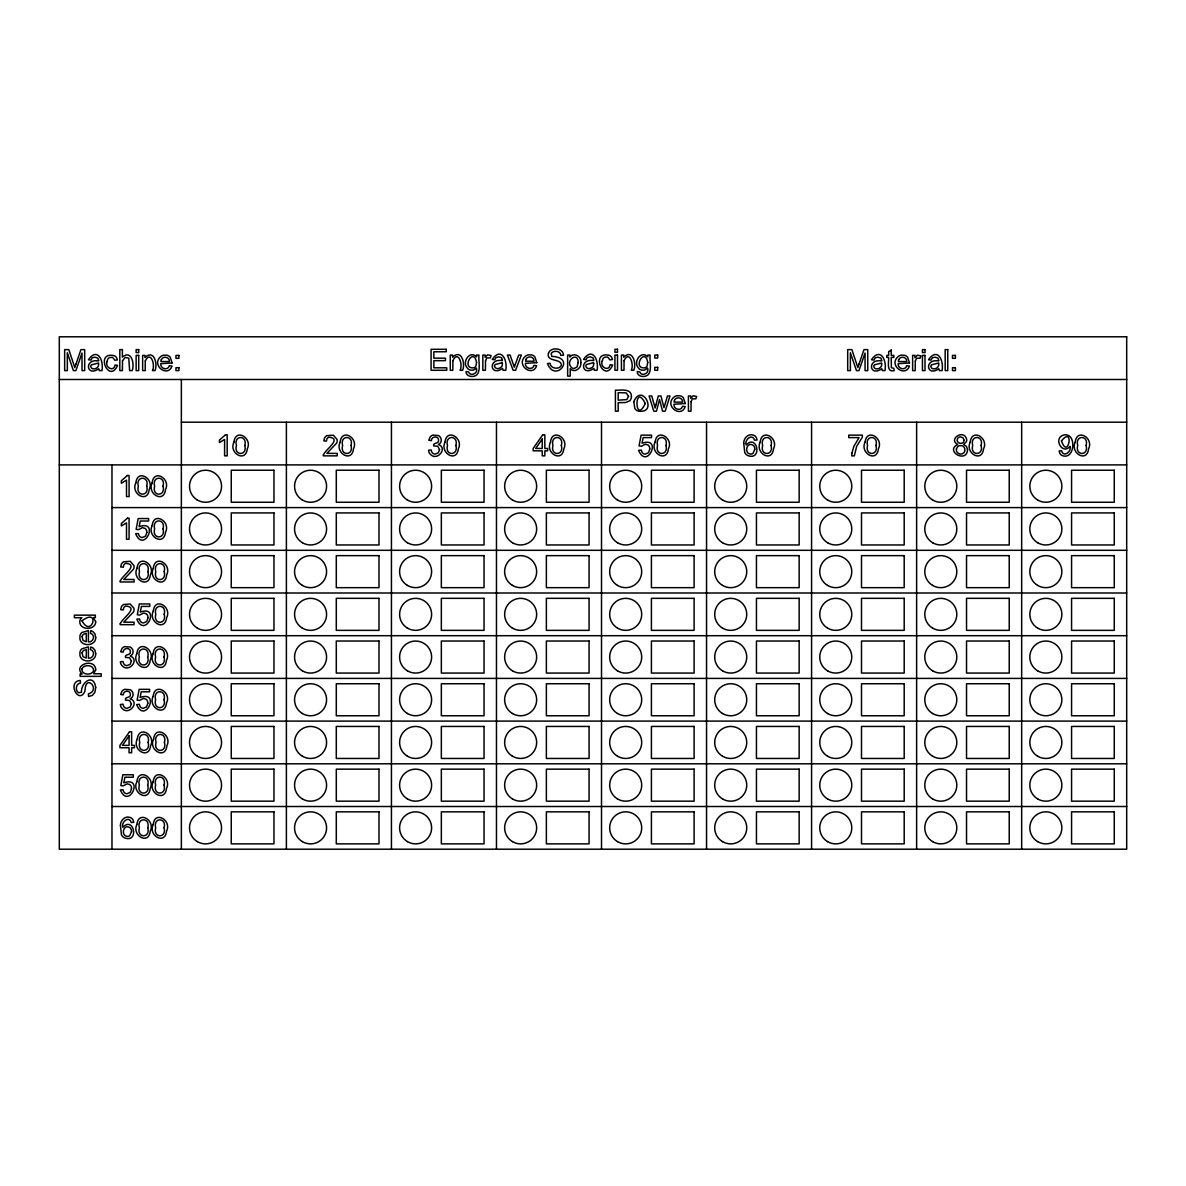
<?xml version="1.0" encoding="UTF-8"?>
<svg xmlns="http://www.w3.org/2000/svg" width="1186" height="1186" viewBox="0 0 1186 1186"><rect width="100%" height="100%" fill="white"/><g stroke="black" fill="none" stroke-linecap="round" stroke-linejoin="round"><path stroke-width="1.5" d="M59.3 379.49L1126.7 379.49M181.354 422.201L1126.7 422.201M59.3 464.897L1126.7 464.897M111.973 507.593L1126.7 507.593M111.973 550.304L1126.7 550.304M111.973 593L1126.7 593M111.973 635.696L1126.7 635.696M111.973 678.407L1126.7 678.407M111.973 721.103L1126.7 721.103M111.973 763.799L1126.7 763.799M111.973 806.51L1126.7 806.51M1021.665 422.201L1021.665 849.206M916.63 422.201L916.63 849.206M811.58 422.201L811.58 849.206M706.545 422.201L706.545 849.206M601.51 422.201L601.51 849.206M496.474 422.201L496.474 849.206M391.439 422.201L391.439 849.206M286.389 422.201L286.389 849.206M181.354 379.49L181.354 849.206M111.973 464.897L111.973 849.206M98.557 360.292L98.542 360.959C83.939 358.32 86.281 377.563 98.764 368.727L99.283 370.61L101.966 370.61C103.879 360.084 97.282 347.009 88.416 359.743L90.937 360.084L92.212 357.831L94.895 357.194L97.83 358.068L98.557 360.292M172.103 362.975L160.747 363.672C160.08 368.742 167.982 371.04 169.361 365.718L172.029 366.044C168.027 377.741 151.467 365.822 160.066 357.179A6.464 6.464 0 0 1 163.683 355.192L166.648 355.192A6.301 6.301 0 0 1 170.176 357.134L172.103 362.975M502.36 359.951L502.345 360.633C487.742 357.994 490.07 377.237 502.553 368.401L503.072 370.284L505.77 370.284C507.667 359.743 501.085 346.683 492.205 359.402L494.725 359.758L496.015 357.505L498.698 356.867L501.634 357.727L502.36 359.951M536.769 362.649L525.413 363.331C524.746 368.401 532.647 370.714 534.026 365.377L536.68 365.703C532.692 377.415 516.118 365.496 524.731 356.853A6.464 6.464 0 0 1 528.348 354.866L531.313 354.851A6.301 6.301 0 0 1 534.842 356.808L536.769 362.649M593.667 359.951L593.652 360.633C579.035 357.994 581.377 377.237 593.86 368.401L594.379 370.284L597.077 370.284C598.974 359.743 592.392 346.683 583.512 359.402L586.032 359.758L587.307 357.505L589.991 356.867L592.926 357.727L593.667 359.951M685.3 403.551L673.944 404.248C673.263 409.318 681.164 411.616 682.543 406.294L685.212 406.62C681.224 418.317 664.649 406.413 673.248 397.755A6.464 6.464 0 0 1 676.88 395.768L679.83 395.768A6.301 6.301 0 0 1 683.358 397.71L685.3 403.551M881.613 360.292L881.598 360.959C866.981 358.32 869.323 377.563 881.806 368.727L882.325 370.61L885.023 370.61C886.92 360.084 880.338 347.009 871.458 359.743L873.978 360.084L875.253 357.831L877.937 357.194L880.872 358.068L881.613 360.292M909.499 362.975L898.143 363.672C897.476 368.742 905.378 371.04 906.756 365.718L909.425 366.044C905.422 377.741 888.863 365.822 897.461 357.179A6.464 6.464 0 0 1 901.078 355.192L904.043 355.192A6.301 6.301 0 0 1 907.572 357.134L909.499 362.975M938.66 360.292L938.645 360.959C924.027 358.32 926.37 377.563 938.852 368.727L939.371 370.61L942.069 370.61C943.967 360.084 937.385 347.009 928.505 359.743L931.025 360.084L932.315 357.831L934.998 357.194L937.933 358.068L938.66 360.292M146.723 486.201C149.629 496.786 135.426 496.801 138.332 486.201C135.412 475.512 149.614 475.66 146.723 486.201M147.879 571.608C150.77 582.193 136.583 582.207 139.488 571.608C136.568 560.904 150.77 561.067 147.879 571.608M147.701 657C150.607 667.585 136.405 667.585 139.311 657C136.39 646.296 150.592 646.459 147.701 657M148.131 742.421C151.037 753.006 136.835 753.006 139.74 742.421C136.82 731.718 151.022 731.866 148.131 742.421M147.716 785.117C150.607 795.702 136.42 795.702 139.325 785.117C136.405 774.414 150.607 774.577 147.716 785.117M147.776 827.813C150.666 838.398 136.479 838.413 139.385 827.813C136.464 817.124 150.666 817.273 147.776 827.813M163.031 486.201C165.936 496.786 151.734 496.801 154.64 486.201C151.719 475.512 165.921 475.66 163.031 486.201M163.031 528.912C165.936 539.497 151.734 539.497 154.64 528.912C151.719 518.208 165.921 518.371 163.031 528.912M164.187 571.608C167.093 582.193 152.89 582.207 155.796 571.608C152.875 560.904 167.078 561.067 164.187 571.608M164.187 614.318C167.093 624.903 152.89 624.903 155.796 614.318C152.875 603.615 167.078 603.763 164.187 614.318M164.009 657C166.915 667.585 152.727 667.585 155.618 657C152.697 646.296 166.915 646.459 164.009 657M164.009 699.696C166.915 710.281 152.727 710.295 155.618 699.696C152.697 689.007 166.915 689.155 164.009 699.696M164.439 742.421C167.345 753.006 153.142 753.006 156.048 742.421C153.127 731.718 167.345 731.866 164.439 742.421M164.024 785.117C166.929 795.702 152.727 795.702 155.633 785.117C152.712 774.414 166.915 774.577 164.024 785.117M164.083 827.813C166.974 838.398 152.786 838.413 155.692 827.813C152.772 817.124 166.974 817.273 164.083 827.813M244.82 445.491C247.726 456.076 233.523 456.091 236.429 445.491C233.509 434.802 247.711 434.951 244.82 445.491M351.012 445.491C353.917 456.076 339.715 456.091 342.621 445.491C339.7 434.802 353.902 434.951 351.012 445.491M455.884 445.491C458.774 456.076 444.587 456.076 447.493 445.491C444.572 434.788 458.774 434.936 455.884 445.491M561.349 445.491C564.24 456.076 550.052 456.091 552.958 445.491C550.037 434.802 564.24 434.951 561.349 445.491M665.954 445.491C668.86 456.076 654.657 456.091 657.563 445.491C654.642 434.802 668.86 434.951 665.954 445.491M771.063 445.491C773.954 456.076 759.766 456.091 762.657 445.491C759.752 434.802 773.954 434.951 771.063 445.491M875.95 445.491C878.856 456.076 864.653 456.091 867.559 445.491C864.638 434.802 878.841 434.951 875.95 445.491M981.089 445.491C983.995 456.076 969.792 456.091 972.698 445.491C969.777 434.802 983.98 434.951 981.089 445.491M1086.109 445.491C1089.015 456.076 1074.812 456.091 1077.718 445.491C1074.798 434.802 1089 434.951 1086.109 445.491M120.438 825.515L121.446 834.781A6.656 6.656 0 0 0 124.663 837.939C139.503 843.157 133.736 815.597 122.87 827.354C120.868 821.942 129.289 815.316 131.231 822.521L133.796 822.313L133.158 820.134A5.322 5.322 0 0 0 130.089 817.436C124.945 815.568 120.32 820.49 120.438 825.515M743.726 443.193L744.734 452.459A6.656 6.656 0 0 0 747.951 455.617C762.791 460.835 757.024 433.275 746.157 445.032C744.141 439.621 752.576 432.994 754.518 440.199L757.083 440.006L756.446 437.812A5.322 5.322 0 0 0 753.377 435.114C748.233 433.246 743.592 438.183 743.726 443.193M107.081 361.582C104.531 367.423 113.93 372.389 115.072 365.036L117.607 365.362C109.008 384.738 94.317 350.671 114.493 355.77A5.204 5.204 0 0 1 116.643 357.831L117.37 359.877L114.864 360.262L112.581 357.371L109.631 357.535A3.988 3.988 0 0 0 107.689 359.373L107.081 361.582M578.19 362.545L576.974 367.052L574.024 368.505A3.514 3.514 0 0 1 571.771 367.719C564.24 361.285 578.056 350.567 578.19 362.545M602.191 361.256C599.627 367.097 609.026 372.063 610.167 364.71L612.702 365.036C604.104 384.412 589.427 350.344 609.604 355.429A5.204 5.204 0 0 1 611.739 357.49L612.465 359.536L609.96 359.921L607.692 357.045L604.727 357.194A3.988 3.988 0 0 0 602.799 359.047L602.191 361.256M145.285 360.959L145.211 370.61L142.631 370.61L142.631 355.4L144.959 355.4L144.959 357.564C153.78 348.803 157.96 363.731 154.995 370.61L152.416 370.61C155.588 365.362 150.622 349.811 145.285 360.959M452.904 360.633L452.83 370.284L450.25 370.284L450.25 355.074L452.563 355.074L452.563 357.238C461.398 348.462 465.564 363.405 462.614 370.284L460.035 370.284C463.192 365.036 458.241 349.47 452.904 360.633M476.357 368.283C478.61 373.412 470.13 376.94 468.589 371.915L466.083 371.544C465.772 374.82 469.226 376.659 472.102 376.451C482.895 376.288 477.914 361.33 478.981 355.074L476.594 355.074L476.594 356.897C469.997 349.722 461.576 361.997 467.284 368.016A5.5 5.5 0 0 0 470.664 370.136L473.347 370.151L476.357 368.283M476.564 362.486L475.897 366A4.047 4.047 0 0 1 474.015 367.808C460.479 369.454 473.688 346.119 476.564 362.486M624.073 360.633L623.999 370.284L621.434 370.284L621.434 355.074L623.747 355.074L623.747 357.238C632.568 348.462 636.749 363.405 633.784 370.284L631.204 370.284C634.377 365.036 629.41 349.47 624.073 360.633M647.526 368.283C649.795 373.412 641.3 376.94 639.773 371.915L637.267 371.544C636.941 374.82 640.41 376.659 643.286 376.451C654.079 376.288 649.083 361.33 650.15 355.074L647.778 355.074L647.778 356.897C641.181 349.722 632.746 361.997 638.468 368.016A5.5 5.5 0 0 0 641.848 370.136L644.532 370.151L647.526 368.283M647.749 362.486L647.067 366A4.047 4.047 0 0 1 645.199 367.808C631.649 369.454 644.873 346.119 647.749 362.486M135.871 482.85C130.341 493.672 147.672 503.946 149.184 489.551C154.699 478.803 137.383 468.455 135.871 482.85M137.027 568.257C131.483 579.079 148.813 589.338 150.34 574.943C155.84 564.21 138.525 553.862 137.027 568.257M136.85 653.634C131.32 664.471 148.65 674.73 150.162 660.335C155.677 649.602 138.362 639.254 136.85 653.634M137.279 739.056C131.75 749.893 149.08 760.152 150.592 745.757C156.107 735.009 138.792 724.661 137.279 739.056M152.179 482.85C146.649 493.672 163.979 503.946 165.491 489.551C171.006 478.803 153.691 468.455 152.179 482.85M136.864 781.752C131.32 792.589 148.65 802.848 150.177 788.453C155.677 777.72 138.362 767.372 136.864 781.752M152.179 525.546C146.649 536.383 163.979 546.642 165.491 532.247C171.006 521.514 153.691 511.166 152.179 525.546M136.924 824.463C131.379 835.285 148.71 845.559 150.237 831.164C155.737 820.415 138.421 810.068 136.924 824.463M153.335 568.257C147.805 579.079 165.121 589.338 166.648 574.943C172.148 564.21 154.847 553.862 153.335 568.257M153.335 610.953C147.805 621.775 165.121 632.049 166.648 617.654C172.148 606.906 154.847 596.558 153.335 610.953M153.172 653.634C147.627 664.471 164.958 674.73 166.47 660.335C171.985 649.602 154.669 639.254 153.172 653.634M153.172 696.345C147.627 707.167 164.958 717.441 166.47 703.046C171.985 692.298 154.669 681.95 153.172 696.345M153.602 739.056C148.057 749.893 165.388 760.152 166.9 745.757C172.415 735.009 155.099 724.661 153.602 739.056M153.172 781.752C147.627 792.589 164.958 802.848 166.485 788.453C171.985 777.72 154.684 767.372 153.172 781.752M153.231 824.463C147.687 835.285 165.017 845.559 166.544 831.164C172.044 820.415 154.729 810.068 153.231 824.463M233.968 442.141C228.424 452.963 245.754 463.237 247.281 448.842C252.781 438.094 235.48 427.746 233.968 442.141M340.16 442.141C334.615 452.963 351.945 463.237 353.472 448.842C358.973 438.094 341.672 427.746 340.16 442.141M445.032 442.126C439.487 452.948 456.818 463.222 458.33 448.827C463.845 438.079 446.529 427.731 445.032 442.126M550.497 442.141C544.952 452.963 562.283 463.237 563.81 448.842C569.31 438.094 551.994 427.746 550.497 442.141M645.288 403.492C634.48 426.234 633.976 381.195 645.288 403.492M655.117 442.141C649.572 452.963 666.903 463.237 668.415 448.842C673.93 438.094 656.614 427.746 655.117 442.141M760.211 442.141C754.667 452.963 771.997 463.237 773.509 448.842C779.024 438.094 761.708 427.746 760.211 442.141M865.098 442.141C859.568 452.963 876.884 463.237 878.411 448.842C883.911 438.094 866.61 427.746 865.098 442.141M970.237 442.141C964.707 452.963 982.023 463.237 983.55 448.842C989.05 438.094 971.749 427.746 970.237 442.141M1075.257 442.141C1069.728 452.963 1087.058 463.237 1088.57 448.842C1094.085 438.094 1076.769 427.746 1075.257 442.141M1070.009 446.485C1071.729 451.822 1063.323 457.855 1061.633 450.769L1059.142 450.991L1059.78 453.2A5.174 5.174 0 0 0 1061.855 455.439C1072.159 459.783 1075.48 443.683 1070.602 437.219A6.731 6.731 0 0 0 1065.369 434.773C1052.012 436.048 1061.766 455.884 1070.009 446.485M122.499 360.692L122.395 370.61L119.816 370.61L119.816 349.618L122.395 349.618L122.395 357.149C131.468 349.307 134.744 363.969 132.195 370.61L129.615 370.61L128.785 358.157L125.301 357.431L122.499 360.692M120.26 581.051L120.201 581.97L134.077 581.97L134.077 579.48L123.774 579.48L133.529 569.191A6.286 6.286 0 0 0 133.929 565.529L130.208 561.304L123.7 561.764A5.515 5.515 0 0 0 121.328 564.343L120.69 566.952L123.329 567.234L123.626 565.47A3.617 3.617 0 0 1 125.775 563.291C139.385 564.655 122.351 575.388 120.26 581.051M120.26 623.747L120.201 624.666L134.077 624.666L134.077 622.19L123.774 622.19L133.529 611.887A6.286 6.286 0 0 0 133.929 608.225L130.208 604L123.7 604.46A5.515 5.515 0 0 0 121.328 607.039L120.69 609.663L123.329 609.93L123.626 608.166A3.617 3.617 0 0 1 125.775 606.002C139.385 607.351 122.351 618.099 120.26 623.747M323.393 454.935L323.333 455.854L337.209 455.854L337.209 453.378L326.906 453.378L336.661 443.075A6.286 6.286 0 0 0 337.061 439.413L333.34 435.188L326.832 435.647A5.515 5.515 0 0 0 324.46 438.227L323.822 440.851L326.461 441.118L326.758 439.354A3.617 3.617 0 0 1 328.907 437.189C342.517 438.538 325.498 449.286 323.393 454.935M98.542 363.924C99.668 368.357 91.707 371.233 90.714 366.533A2.194 2.194 0 0 1 91.5 364.814L98.542 362.975L98.542 363.924M131.527 831.519L129.748 835.67A3.514 3.514 0 0 1 127.554 836.412C120.379 836.189 123.329 823.529 129.748 827.532A4.077 4.077 0 0 1 131.246 829.563L131.527 831.519M485.534 360.752L485.415 370.284L482.835 370.284L482.835 355.074L485.163 355.074L485.163 357.371L487.594 354.851L491.108 355.563L490.218 357.95L486.809 357.905L485.534 360.752M502.345 363.598C503.472 368.031 495.496 370.907 494.518 366.192A2.194 2.194 0 0 1 495.303 364.487L502.345 362.649L502.345 363.598M593.652 363.598C594.764 368.031 586.803 370.907 585.81 366.192A2.194 2.194 0 0 1 586.61 364.487L593.652 362.649L593.652 363.598M691.097 401.654L690.993 411.186L688.414 411.186L688.414 395.976L690.741 395.976L690.741 398.288L693.173 395.768L696.686 396.465L695.797 398.852L692.387 398.807L691.097 401.654M754.815 449.197L753.021 453.349A3.514 3.514 0 0 1 750.842 454.09C743.666 453.867 746.602 441.207 753.036 445.21A4.077 4.077 0 0 1 754.533 447.241L754.815 449.197M881.598 363.924C882.71 368.357 874.749 371.233 873.756 366.533A2.194 2.194 0 0 1 874.556 364.814L881.598 362.975L881.598 363.924M915.31 361.078L915.207 370.61L912.627 370.61L912.627 355.4L914.94 355.4L914.94 357.712L917.371 355.192L920.885 355.889L919.995 358.276L916.585 358.231L915.31 361.078M938.645 363.924C939.772 368.357 931.796 371.233 930.817 366.533A2.194 2.194 0 0 1 931.603 364.814L938.645 362.975L938.645 363.924M146.871 532.381L145.582 536.102L142.424 537.495A3.795 3.795 0 0 1 138.895 535.271L138.391 533.537L135.678 533.759C144.025 553.921 159.962 519.453 139.103 526.658L140.244 521.025L148.621 521.025L148.621 518.549L138.169 518.549L136.138 529.341L138.569 529.653L142.379 527.622L144.959 528.333A4.121 4.121 0 0 1 146.56 530.409L146.871 532.381M131.542 788.586L130.252 792.307L127.11 793.716A3.795 3.795 0 0 1 123.566 791.477L123.062 789.743L120.364 789.965C128.696 810.127 144.648 775.674 123.789 782.864L124.915 777.23L133.292 777.23L133.292 774.769L122.855 774.769L120.824 785.547L123.24 785.858L127.065 783.827L129.645 784.539A4.121 4.121 0 0 1 131.231 786.615L131.542 788.586M148.028 617.773L146.738 621.494L143.58 622.902A3.795 3.795 0 0 1 140.037 620.663L139.548 618.944L136.835 619.166C145.166 639.313 161.118 604.86 140.259 612.065L141.386 606.417L149.762 606.417L149.762 603.956L139.325 603.956L137.294 614.748L139.711 615.06L143.536 613.029L146.115 613.74A4.121 4.121 0 0 1 147.716 615.801L148.028 617.773M147.85 703.165L146.56 706.886L143.417 708.294A3.795 3.795 0 0 1 139.874 706.055L139.37 704.321L136.672 704.558C145.003 724.705 160.955 690.252 140.081 697.457L141.223 691.809L149.599 691.809L149.599 689.348L139.162 689.348L137.116 700.125L139.548 700.452L143.373 698.406L145.937 699.132A4.121 4.121 0 0 1 147.538 701.193L147.85 703.165M649.795 448.96L648.505 452.681L645.347 454.09A3.795 3.795 0 0 1 641.819 451.851L641.315 450.117L638.617 450.354C646.948 470.501 662.9 436.048 642.026 443.253L643.168 437.604L651.544 437.604L651.544 435.143L641.107 435.143L639.061 445.921L641.493 446.247L645.317 444.216L647.882 444.928A4.121 4.121 0 0 1 649.483 446.989L649.795 448.96M633.828 401.609L634.792 408.355A6.39 6.39 0 0 0 637.935 411.023C658.779 414.626 642.145 381.788 633.828 401.609M1061.485 440.881C1068.319 460.954 1074.501 424.825 1061.485 440.881M95.695 687.569L94.865 692.342L92.375 695.367L88.594 696.523L88.372 693.899C101.314 689.896 85.303 672.521 84.977 691.141C78.676 705.374 66.564 681.476 80.263 680.438L80.47 683.106C75.815 683.299 75.059 690.445 78.38 692.757L81.449 692.224C80.974 682.083 93.931 673.011 95.695 687.569M95.695 637.342C96.155 644.413 86.489 646.696 81.908 642.604A6.464 6.464 0 0 1 79.922 638.987L79.922 636.022A6.301 6.301 0 0 1 81.864 632.494L88.401 630.581L88.401 641.923C93.472 642.59 95.769 634.688 90.447 633.309L90.773 630.655L92.849 631.545L94.969 633.887L95.695 637.342M95.695 653.649C96.155 660.721 86.489 663.004 81.908 658.912A6.464 6.464 0 0 1 79.922 655.295L79.922 652.33A6.301 6.301 0 0 1 81.864 648.801L88.401 646.889L88.401 658.23C93.472 658.897 95.769 650.995 90.447 649.617L90.773 646.963L92.849 647.852L94.969 650.21L95.695 653.649M631.441 396.272L631.337 397.547A6.286 6.286 0 0 1 629.736 400.794L625.63 402.543L618.188 402.647L618.188 411.186L615.415 411.186L615.415 390.194C620.545 390.357 631.293 388.118 631.441 396.272M956.435 448.931C955.397 452.963 960.897 455.809 963.699 452.904A3.929 3.929 0 0 0 964.826 450.754L964.826 448.99A4.018 4.018 0 0 0 963.669 446.796A4.121 4.121 0 0 0 961.461 445.654L959.696 445.654A3.958 3.958 0 0 0 957.562 446.781L956.435 448.931M131.379 661.21L130.134 664.338L127.05 665.598A3.721 3.721 0 0 1 123.552 663.359L122.944 661.462L120.364 661.818L120.601 663.063A6.197 6.197 0 0 0 122.454 666.072C129.126 672.818 140.037 659.579 130.193 655.977L131.453 655.206A4.433 4.433 0 0 0 133.084 651.737L132.891 650.343A5.322 5.322 0 0 0 130.104 647.007L124.649 646.637A5.767 5.767 0 0 0 122.01 648.49L120.631 651.722L123.211 652.167C123.047 647.719 130.386 647.052 130.43 651.677C131.009 655.814 124.441 653.575 125.449 657.415L129.6 657.77L131.379 661.21M131.379 703.906L130.134 707.034L127.05 708.294A3.721 3.721 0 0 1 123.552 706.055L122.944 704.173L120.364 704.514L120.601 705.759A6.197 6.197 0 0 0 122.454 708.783C129.126 715.529 140.037 702.275 130.193 698.687L131.453 697.917A4.433 4.433 0 0 0 133.084 694.433L132.891 693.039A5.322 5.322 0 0 0 130.104 689.718L124.649 689.333A5.767 5.767 0 0 0 122.01 691.186L120.631 694.418L123.211 694.877C123.047 690.415 130.386 689.748 130.43 694.373C131.009 698.51 124.441 696.271 125.449 700.111L129.6 700.481L131.379 703.906M439.546 449.687L438.301 452.815L435.232 454.075A3.721 3.721 0 0 1 431.719 451.836L431.111 449.954L428.546 450.295L428.769 451.54A6.197 6.197 0 0 0 430.622 454.564C437.293 461.31 448.204 448.056 438.36 444.468L439.621 443.697A4.433 4.433 0 0 0 441.251 440.214L441.059 438.82A5.322 5.322 0 0 0 438.271 435.499L432.831 435.114A5.767 5.767 0 0 0 430.177 436.967L428.798 440.199L431.378 440.658C431.215 436.196 438.568 435.529 438.612 440.154C439.176 444.29 432.623 442.052 433.631 445.906L437.767 446.262L439.546 449.687M967.539 449.85C966.753 463.593 944.471 451.229 957.71 444.468C948.163 439.621 962.602 429.288 966.264 438.138A5.307 5.307 0 0 1 966.486 441.622L963.595 444.468L966.531 446.499L967.539 449.85M580.829 362.56C581.807 368.164 574.291 373.546 570.199 368.698L570.199 376.11L567.634 376.11L567.634 355.074L569.977 355.074L569.977 357.045C573.698 351.679 581.926 356.66 580.829 362.56M851.978 453.111L851.711 455.854L854.35 455.854L856.648 446.396L862.355 437.13L862.355 435.129L848.776 435.129L848.776 437.604L859.049 437.604L853.816 446.425L851.978 453.111M82.012 636.511L83.094 640.44L86.281 641.774L86.281 633.28L83.405 634.258L82.012 636.511M82.012 652.819L83.094 656.747L86.281 658.082L86.281 649.587L83.405 650.565L82.012 652.819M82.012 620.827C91.885 639.046 100.691 606.669 82.012 620.827M95.695 669.764L93.768 673.767L101.166 673.767L101.166 676.346L80.144 676.346L80.144 673.989L82.116 673.989C72.509 664.679 95.34 657.459 95.695 669.764M81.908 669.023C81.3 674.463 89.81 675.531 92.775 672.195A3.514 3.514 0 0 0 93.575 669.942C93.086 664.545 83.539 664.234 81.908 669.023M95.695 621.805C95.532 630.418 79.936 630.611 79.788 621.909A5.055 5.055 0 0 1 81.033 618.484L81.878 617.713L74.347 617.713L74.347 615.149L95.34 615.149L95.34 617.55L93.427 617.55L95.695 621.805M548.481 353.176C545.945 362.516 561.867 357.905 561.334 365.51C559.051 369.973 550.304 368.653 550.067 363.301L547.458 363.539C555.122 383.538 577.078 357.297 551.742 356.393L551.223 353.324C553.521 350.003 560.681 350.745 560.874 355.4L563.528 355.207C563.32 347.75 550.897 346.623 548.481 353.176M628.58 396.346L626.786 399.608L618.188 400.171L618.188 392.67L626.149 392.862L628.58 396.346M964.04 440.243C964.01 445.343 955.412 443.668 957.428 438.879A3.365 3.365 0 0 1 960.616 436.893L963.047 437.856L964.04 440.243M161.296 359.758L160.896 361.552L169.39 361.552C169.761 356.912 162.838 355.592 161.296 359.758M525.961 359.417L525.561 361.211L534.056 361.211C534.426 356.586 527.503 355.266 525.961 359.417M674.478 400.334L674.078 402.128L682.573 402.128C682.943 397.488 676.02 396.168 674.478 400.334M898.692 359.758L898.291 361.552L906.786 361.552C907.157 356.912 900.233 355.592 898.692 359.758M655.888 404.886L655.102 408.028L651.766 395.976L649.113 395.976L653.768 411.186L656.451 411.186L659.535 399.489L662.544 411.186L665.213 411.186L669.971 395.976L667.466 395.976L663.982 407.702L660.958 395.976L658.304 395.976L655.888 404.886M75.919 364.221L74.807 367.586L68.832 349.618L64.652 349.618L64.652 370.61L67.335 370.61L67.335 352.746L73.399 370.61L75.904 370.61L82.012 353.043L82.012 370.61L84.68 370.61L84.68 349.618L80.945 349.618L75.919 364.221M515.302 364.354L514.339 367.245L510.113 355.074L507.386 355.074L513.167 370.284L515.584 370.284L521.336 355.074L518.682 355.074L515.302 364.354M858.975 364.221L857.849 367.586L851.874 349.618L847.693 349.618L847.693 370.61L850.377 370.61L850.377 352.746L856.455 370.61L858.96 370.61L865.054 353.043L865.054 370.61L867.737 370.61L867.737 349.618L864.001 349.618L858.975 364.221M127.421 475.482L121.357 480.745L121.357 483.251L126.502 480.137L126.502 496.563L129.081 496.563L129.081 475.482L127.421 475.482M127.421 518.178L121.357 523.456L121.357 525.947L126.502 522.833L126.502 539.259L129.081 539.259L129.081 518.178L127.421 518.178M225.518 434.773L219.44 440.036L219.44 442.541L224.599 439.428L224.599 455.854L227.178 455.854L227.178 434.773L225.518 434.773M129.052 735.913L122.469 745.386L129.052 745.386L129.052 735.913M542.254 438.998L535.687 448.456L542.254 448.456L542.254 438.998M129.526 731.777L119.934 745.386L119.934 747.743L129.052 747.743L129.052 752.769L131.631 752.769L131.631 747.743L134.463 747.743L134.463 745.386L131.631 745.386L131.631 731.777L129.526 731.777M542.728 434.862L533.151 448.456L533.151 450.828L542.254 450.828L542.254 455.854L544.834 455.854L544.834 450.828L547.665 450.828L547.665 448.456L544.834 448.456L544.834 434.862L542.728 434.862M891.235 350.092L888.67 351.634L888.67 355.4L886.772 355.4L886.772 357.401L888.67 357.401C888.877 361.537 886.15 372.938 894.2 370.581L893.829 368.312L891.368 367.719L891.235 357.401L893.829 357.401L893.829 355.4L891.235 355.4L891.235 350.092M1126.7 336.794L59.3 336.794L59.3 849.206L1126.7 849.206L1126.7 336.794M446.247 349.292L431.081 349.292L431.081 370.284L446.737 370.284L446.737 367.808L433.854 367.808L433.854 360.663L445.462 360.663L445.462 358.187L433.854 358.187L433.854 351.768L446.247 351.768L446.247 349.292M617.506 349.292L614.926 349.292L614.926 352.257L617.506 352.257L617.506 349.292M138.718 349.618L136.138 349.618L136.138 352.583L138.718 352.583L138.718 349.618M925.006 349.618L922.441 349.618L922.441 352.583L925.006 352.583L925.006 349.618M947.762 349.618L945.183 349.618L945.183 370.61L947.762 370.61L947.762 349.618M617.506 355.074L614.926 355.074L614.926 370.284L617.506 370.284L617.506 355.074M657.696 355.074L654.761 355.074L654.761 358.009L657.696 358.009L657.696 355.074M138.718 355.4L136.138 355.4L136.138 370.61L138.718 370.61L138.718 355.4M178.908 355.4L175.973 355.4L175.973 358.335L178.908 358.335L178.908 355.4M925.006 355.4L922.441 355.4L922.441 370.61L925.006 370.61L925.006 355.4M955.412 355.4L952.477 355.4L952.477 358.335L955.412 358.335L955.412 355.4M657.696 367.349L654.761 367.349L654.761 370.284L657.696 370.284L657.696 367.349M178.908 367.675L175.973 367.675L175.973 370.61L178.908 370.61L178.908 367.675M955.412 367.675L952.477 367.675L952.477 370.61L955.412 370.61L955.412 367.675M273.966 470.234L231.255 470.234L231.255 502.256L273.966 502.256L273.966 470.234M379.001 470.234L336.29 470.234L336.29 502.256L379.001 502.256L379.001 470.234M484.036 470.234L441.34 470.234L441.34 502.256L484.036 502.256L484.036 470.234M589.071 470.234L546.375 470.234L546.375 502.256L589.071 502.256L589.071 470.234M694.106 470.234L651.41 470.234L651.41 502.256L694.106 502.256L694.106 470.234M799.156 470.234L756.446 470.234L756.446 502.256L799.156 502.256L799.156 470.234M904.192 470.234L861.496 470.234L861.496 502.256L904.192 502.256L904.192 470.234M1009.227 470.234L966.531 470.234L966.531 502.256L1009.227 502.256L1009.227 470.234M1114.262 470.234L1071.566 470.234L1071.566 502.256L1114.262 502.256L1114.262 470.234M273.966 512.93L231.255 512.93L231.255 544.967L273.966 544.967L273.966 512.93M379.001 512.93L336.29 512.93L336.29 544.967L379.001 544.967L379.001 512.93M484.036 512.93L441.34 512.93L441.34 544.967L484.036 544.967L484.036 512.93M589.071 512.93L546.375 512.93L546.375 544.967L589.071 544.967L589.071 512.93M694.106 512.93L651.41 512.93L651.41 544.967L694.106 544.967L694.106 512.93M799.156 512.93L756.446 512.93L756.446 544.967L799.156 544.967L799.156 512.93M904.192 512.93L861.496 512.93L861.496 544.967L904.192 544.967L904.192 512.93M1009.227 512.93L966.531 512.93L966.531 544.967L1009.227 544.967L1009.227 512.93M1114.262 512.93L1071.566 512.93L1071.566 544.967L1114.262 544.967L1114.262 512.93M273.966 555.641L231.255 555.641L231.255 587.663L273.966 587.663L273.966 555.641M379.001 555.641L336.29 555.641L336.29 587.663L379.001 587.663L379.001 555.641M484.036 555.641L441.34 555.641L441.34 587.663L484.036 587.663L484.036 555.641M589.071 555.641L546.375 555.641L546.375 587.663L589.071 587.663L589.071 555.641M694.106 555.641L651.41 555.641L651.41 587.663L694.106 587.663L694.106 555.641M799.156 555.641L756.446 555.641L756.446 587.663L799.156 587.663L799.156 555.641M904.192 555.641L861.496 555.641L861.496 587.663L904.192 587.663L904.192 555.641M1009.227 555.641L966.531 555.641L966.531 587.663L1009.227 587.663L1009.227 555.641M1114.262 555.641L1071.566 555.641L1071.566 587.663L1114.262 587.663L1114.262 555.641M273.966 598.337L231.255 598.337L231.255 630.359L273.966 630.359L273.966 598.337M379.001 598.337L336.29 598.337L336.29 630.359L379.001 630.359L379.001 598.337M484.036 598.337L441.34 598.337L441.34 630.359L484.036 630.359L484.036 598.337M589.071 598.337L546.375 598.337L546.375 630.359L589.071 630.359L589.071 598.337M694.106 598.337L651.41 598.337L651.41 630.359L694.106 630.359L694.106 598.337M799.156 598.337L756.446 598.337L756.446 630.359L799.156 630.359L799.156 598.337M904.192 598.337L861.496 598.337L861.496 630.359L904.192 630.359L904.192 598.337M1009.227 598.337L966.531 598.337L966.531 630.359L1009.227 630.359L1009.227 598.337M1114.262 598.337L1071.566 598.337L1071.566 630.359L1114.262 630.359L1114.262 598.337M273.966 641.033L231.255 641.033L231.255 673.07L273.966 673.07L273.966 641.033M379.001 641.033L336.29 641.033L336.29 673.07L379.001 673.07L379.001 641.033M484.036 641.033L441.34 641.033L441.34 673.07L484.036 673.07L484.036 641.033M589.071 641.033L546.375 641.033L546.375 673.07L589.071 673.07L589.071 641.033M694.106 641.033L651.41 641.033L651.41 673.07L694.106 673.07L694.106 641.033M799.156 641.033L756.446 641.033L756.446 673.07L799.156 673.07L799.156 641.033M904.192 641.033L861.496 641.033L861.496 673.07L904.192 673.07L904.192 641.033M1009.227 641.033L966.531 641.033L966.531 673.07L1009.227 673.07L1009.227 641.033M1114.262 641.033L1071.566 641.033L1071.566 673.07L1114.262 673.07L1114.262 641.033M273.966 683.744L231.255 683.744L231.255 715.766L273.966 715.766L273.966 683.744M379.001 683.744L336.29 683.744L336.29 715.766L379.001 715.766L379.001 683.744M484.036 683.744L441.34 683.744L441.34 715.766L484.036 715.766L484.036 683.744M589.071 683.744L546.375 683.744L546.375 715.766L589.071 715.766L589.071 683.744M694.106 683.744L651.41 683.744L651.41 715.766L694.106 715.766L694.106 683.744M799.156 683.744L756.446 683.744L756.446 715.766L799.156 715.766L799.156 683.744M904.192 683.744L861.496 683.744L861.496 715.766L904.192 715.766L904.192 683.744M1009.227 683.744L966.531 683.744L966.531 715.766L1009.227 715.766L1009.227 683.744M1114.262 683.744L1071.566 683.744L1071.566 715.766L1114.262 715.766L1114.262 683.744M273.966 726.44L231.255 726.44L231.255 758.462L273.966 758.462L273.966 726.44M379.001 726.44L336.29 726.44L336.29 758.462L379.001 758.462L379.001 726.44M484.036 726.44L441.34 726.44L441.34 758.462L484.036 758.462L484.036 726.44M589.071 726.44L546.375 726.44L546.375 758.462L589.071 758.462L589.071 726.44M694.106 726.44L651.41 726.44L651.41 758.462L694.106 758.462L694.106 726.44M799.156 726.44L756.446 726.44L756.446 758.462L799.156 758.462L799.156 726.44M904.192 726.44L861.496 726.44L861.496 758.462L904.192 758.462L904.192 726.44M1009.227 726.44L966.531 726.44L966.531 758.462L1009.227 758.462L1009.227 726.44M1114.262 726.44L1071.566 726.44L1071.566 758.462L1114.262 758.462L1114.262 726.44M273.966 769.151L231.255 769.151L231.255 801.173L273.966 801.173L273.966 769.151M379.001 769.151L336.29 769.151L336.29 801.173L379.001 801.173L379.001 769.151M484.036 769.151L441.34 769.151L441.34 801.173L484.036 801.173L484.036 769.151M589.071 769.151L546.375 769.151L546.375 801.173L589.071 801.173L589.071 769.151M694.106 769.151L651.41 769.151L651.41 801.173L694.106 801.173L694.106 769.151M799.156 769.151L756.446 769.151L756.446 801.173L799.156 801.173L799.156 769.151M904.192 769.151L861.496 769.151L861.496 801.173L904.192 801.173L904.192 769.151M1009.227 769.151L966.531 769.151L966.531 801.173L1009.227 801.173L1009.227 769.151M1114.262 769.151L1071.566 769.151L1071.566 801.173L1114.262 801.173L1114.262 769.151M273.966 811.847L231.255 811.847L231.255 843.869L273.966 843.869L273.966 811.847M379.001 811.847L336.29 811.847L336.29 843.869L379.001 843.869L379.001 811.847M484.036 811.847L441.34 811.847L441.34 843.869L484.036 843.869L484.036 811.847M589.071 811.847L546.375 811.847L546.375 843.869L589.071 843.869L589.071 811.847M694.106 811.847L651.41 811.847L651.41 843.869L694.106 843.869L694.106 811.847M799.156 811.847L756.446 811.847L756.446 843.869L799.156 843.869L799.156 811.847M904.192 811.847L861.496 811.847L861.496 843.869L904.192 843.869L904.192 811.847M1009.227 811.847L966.531 811.847L966.531 843.869L1009.227 843.869L1009.227 811.847M1114.262 811.847L1071.566 811.847L1071.566 843.869L1114.262 843.869L1114.262 811.847M197.336 500.003A16.011 16.011 0 0 0 221.545 486.468A16.011 16.011 0 0 0 197.706 472.28A16.011 16.011 0 0 0 197.336 500.003M197.336 542.714A16.011 16.011 0 0 0 221.545 529.164A16.011 16.011 0 0 0 197.706 514.976A16.011 16.011 0 0 0 197.336 542.714M197.336 585.41A16.011 16.011 0 0 0 221.545 571.86A16.011 16.011 0 0 0 197.706 557.672A16.011 16.011 0 0 0 197.336 585.41M197.336 628.106A16.011 16.011 0 0 0 221.545 614.57A16.011 16.011 0 0 0 197.706 600.383A16.011 16.011 0 0 0 197.336 628.106M197.336 670.816A16.011 16.011 0 0 0 221.545 657.266A16.011 16.011 0 0 0 197.706 643.079A16.011 16.011 0 0 0 197.336 670.816M197.336 713.512A16.011 16.011 0 0 0 221.545 699.962A16.011 16.011 0 0 0 197.706 685.775A16.011 16.011 0 0 0 197.336 713.512M197.336 756.208A16.011 16.011 0 0 0 221.545 742.673A16.011 16.011 0 0 0 197.706 728.486A16.011 16.011 0 0 0 197.336 756.208M197.336 798.919A16.011 16.011 0 0 0 221.545 785.369A16.011 16.011 0 0 0 197.706 771.182A16.011 16.011 0 0 0 197.336 798.919M197.336 841.615A16.011 16.011 0 0 0 221.545 828.065A16.011 16.011 0 0 0 197.706 813.878A16.011 16.011 0 0 0 197.336 841.615M302.371 500.003A16.011 16.011 0 0 0 326.58 486.468A16.011 16.011 0 0 0 302.756 472.28A16.011 16.011 0 0 0 302.371 500.003M302.371 585.41A16.011 16.011 0 0 0 326.58 571.86A16.011 16.011 0 0 0 302.756 557.672A16.011 16.011 0 0 0 302.371 585.41M302.371 542.714A16.011 16.011 0 0 0 326.58 529.164A16.011 16.011 0 0 0 302.756 514.976A16.011 16.011 0 0 0 302.371 542.714M302.371 798.919A16.011 16.011 0 0 0 326.58 785.369A16.011 16.011 0 0 0 302.756 771.182A16.011 16.011 0 0 0 302.371 798.919M302.371 670.816A16.011 16.011 0 0 0 326.58 657.266A16.011 16.011 0 0 0 302.756 643.079A16.011 16.011 0 0 0 302.371 670.816M302.371 628.106A16.011 16.011 0 0 0 326.58 614.57A16.011 16.011 0 0 0 302.756 600.383A16.011 16.011 0 0 0 302.371 628.106M302.371 841.615A16.011 16.011 0 0 0 326.58 828.065A16.011 16.011 0 0 0 302.756 813.878A16.011 16.011 0 0 0 302.371 841.615M302.371 756.208A16.011 16.011 0 0 0 326.58 742.673A16.011 16.011 0 0 0 302.756 728.486A16.011 16.011 0 0 0 302.371 756.208M302.371 713.512A16.011 16.011 0 0 0 326.58 699.962A16.011 16.011 0 0 0 302.756 685.775A16.011 16.011 0 0 0 302.371 713.512M407.421 670.816A16.011 16.011 0 0 0 431.615 657.266A16.011 16.011 0 0 0 407.791 643.079A16.011 16.011 0 0 0 407.421 670.816M407.421 500.003A16.011 16.011 0 0 0 431.615 486.468A16.011 16.011 0 0 0 407.791 472.28A16.011 16.011 0 0 0 407.421 500.003M407.421 585.41A16.011 16.011 0 0 0 431.615 571.86A16.011 16.011 0 0 0 407.791 557.672A16.011 16.011 0 0 0 407.421 585.41M407.421 542.714A16.011 16.011 0 0 0 431.615 529.164A16.011 16.011 0 0 0 407.791 514.976A16.011 16.011 0 0 0 407.421 542.714M407.421 798.919A16.011 16.011 0 0 0 431.615 785.369A16.011 16.011 0 0 0 407.791 771.182A16.011 16.011 0 0 0 407.421 798.919M407.421 756.208A16.011 16.011 0 0 0 431.615 742.673A16.011 16.011 0 0 0 407.791 728.486A16.011 16.011 0 0 0 407.421 756.208M407.421 713.512A16.011 16.011 0 0 0 431.615 699.962A16.011 16.011 0 0 0 407.791 685.775A16.011 16.011 0 0 0 407.421 713.512M407.421 628.106A16.011 16.011 0 0 0 431.615 614.57A16.011 16.011 0 0 0 407.791 600.383A16.011 16.011 0 0 0 407.421 628.106M407.421 841.615A16.011 16.011 0 0 0 431.615 828.065A16.011 16.011 0 0 0 407.791 813.878A16.011 16.011 0 0 0 407.421 841.615M512.456 713.512A16.011 16.011 0 0 0 536.65 699.962A16.011 16.011 0 0 0 512.826 685.775A16.011 16.011 0 0 0 512.456 713.512M512.456 542.714A16.011 16.011 0 0 0 536.65 529.164A16.011 16.011 0 0 0 512.826 514.976A16.011 16.011 0 0 0 512.456 542.714M512.456 798.919A16.011 16.011 0 0 0 536.65 785.369A16.011 16.011 0 0 0 512.826 771.182A16.011 16.011 0 0 0 512.456 798.919M512.456 670.816A16.011 16.011 0 0 0 536.65 657.266A16.011 16.011 0 0 0 512.826 643.079A16.011 16.011 0 0 0 512.456 670.816M512.456 500.003A16.011 16.011 0 0 0 536.65 486.468A16.011 16.011 0 0 0 512.826 472.28A16.011 16.011 0 0 0 512.456 500.003M512.456 585.41A16.011 16.011 0 0 0 536.65 571.86A16.011 16.011 0 0 0 512.826 557.672A16.011 16.011 0 0 0 512.456 585.41M512.456 756.208A16.011 16.011 0 0 0 536.65 742.673A16.011 16.011 0 0 0 512.826 728.486A16.011 16.011 0 0 0 512.456 756.208M512.456 628.106A16.011 16.011 0 0 0 536.65 614.57A16.011 16.011 0 0 0 512.826 600.383A16.011 16.011 0 0 0 512.456 628.106M512.456 841.615A16.011 16.011 0 0 0 536.65 828.065A16.011 16.011 0 0 0 512.826 813.878A16.011 16.011 0 0 0 512.456 841.615M617.491 542.714A16.011 16.011 0 0 0 641.7 529.164A16.011 16.011 0 0 0 617.862 514.976A16.011 16.011 0 0 0 617.491 542.714M617.491 798.919A16.011 16.011 0 0 0 641.7 785.369A16.011 16.011 0 0 0 617.862 771.182A16.011 16.011 0 0 0 617.491 798.919M617.491 713.512A16.011 16.011 0 0 0 641.7 699.962A16.011 16.011 0 0 0 617.862 685.775A16.011 16.011 0 0 0 617.491 713.512M617.491 841.615A16.011 16.011 0 0 0 641.7 828.065A16.011 16.011 0 0 0 617.862 813.878A16.011 16.011 0 0 0 617.491 841.615M617.491 585.41A16.011 16.011 0 0 0 641.7 571.86A16.011 16.011 0 0 0 617.862 557.672A16.011 16.011 0 0 0 617.491 585.41M617.491 756.208A16.011 16.011 0 0 0 641.7 742.673A16.011 16.011 0 0 0 617.862 728.486A16.011 16.011 0 0 0 617.491 756.208M617.491 670.816A16.011 16.011 0 0 0 641.7 657.266A16.011 16.011 0 0 0 617.862 643.079A16.011 16.011 0 0 0 617.491 670.816M617.491 628.106A16.011 16.011 0 0 0 641.7 614.57A16.011 16.011 0 0 0 617.862 600.383A16.011 16.011 0 0 0 617.491 628.106M617.491 500.003A16.011 16.011 0 0 0 641.7 486.468A16.011 16.011 0 0 0 617.862 472.28A16.011 16.011 0 0 0 617.491 500.003M722.526 756.208A16.011 16.011 0 0 0 746.735 742.673A16.011 16.011 0 0 0 722.897 728.486A16.011 16.011 0 0 0 722.526 756.208M722.526 713.512A16.011 16.011 0 0 0 746.735 699.962A16.011 16.011 0 0 0 722.897 685.775A16.011 16.011 0 0 0 722.526 713.512M722.526 628.106A16.011 16.011 0 0 0 746.735 614.57A16.011 16.011 0 0 0 722.897 600.383A16.011 16.011 0 0 0 722.526 628.106M722.526 798.919A16.011 16.011 0 0 0 746.735 785.369A16.011 16.011 0 0 0 722.897 771.182A16.011 16.011 0 0 0 722.526 798.919M722.526 841.615A16.011 16.011 0 0 0 746.735 828.065A16.011 16.011 0 0 0 722.897 813.878A16.011 16.011 0 0 0 722.526 841.615M722.526 542.714A16.011 16.011 0 0 0 746.735 529.164A16.011 16.011 0 0 0 722.897 514.976A16.011 16.011 0 0 0 722.526 542.714M722.526 670.816A16.011 16.011 0 0 0 746.735 657.266A16.011 16.011 0 0 0 722.897 643.079A16.011 16.011 0 0 0 722.526 670.816M722.526 500.003A16.011 16.011 0 0 0 746.735 486.468A16.011 16.011 0 0 0 722.897 472.28A16.011 16.011 0 0 0 722.526 500.003M722.526 585.41A16.011 16.011 0 0 0 746.735 571.86A16.011 16.011 0 0 0 722.897 557.672A16.011 16.011 0 0 0 722.526 585.41M827.561 756.208A16.011 16.011 0 0 0 851.77 742.673A16.011 16.011 0 0 0 827.947 728.486A16.011 16.011 0 0 0 827.561 756.208M827.561 713.512A16.011 16.011 0 0 0 851.77 699.962A16.011 16.011 0 0 0 827.947 685.775A16.011 16.011 0 0 0 827.561 713.512M827.561 670.816A16.011 16.011 0 0 0 851.77 657.266A16.011 16.011 0 0 0 827.947 643.079A16.011 16.011 0 0 0 827.561 670.816M827.561 585.41A16.011 16.011 0 0 0 851.77 571.86A16.011 16.011 0 0 0 827.947 557.672A16.011 16.011 0 0 0 827.561 585.41M827.561 798.919A16.011 16.011 0 0 0 851.77 785.369A16.011 16.011 0 0 0 827.947 771.182A16.011 16.011 0 0 0 827.561 798.919M827.561 628.106A16.011 16.011 0 0 0 851.77 614.57A16.011 16.011 0 0 0 827.947 600.383A16.011 16.011 0 0 0 827.561 628.106M827.561 841.615A16.011 16.011 0 0 0 851.77 828.065A16.011 16.011 0 0 0 827.947 813.878A16.011 16.011 0 0 0 827.561 841.615M827.561 542.714A16.011 16.011 0 0 0 851.77 529.164A16.011 16.011 0 0 0 827.947 514.976A16.011 16.011 0 0 0 827.561 542.714M827.561 500.003A16.011 16.011 0 0 0 851.77 486.468A16.011 16.011 0 0 0 827.947 472.28A16.011 16.011 0 0 0 827.561 500.003M932.611 670.816A16.011 16.011 0 0 0 956.805 657.266A16.011 16.011 0 0 0 932.982 643.079A16.011 16.011 0 0 0 932.611 670.816M932.611 713.512A16.011 16.011 0 0 0 956.805 699.962A16.011 16.011 0 0 0 932.982 685.775A16.011 16.011 0 0 0 932.611 713.512M932.611 500.003A16.011 16.011 0 0 0 956.805 486.468A16.011 16.011 0 0 0 932.982 472.28A16.011 16.011 0 0 0 932.611 500.003M932.611 585.41A16.011 16.011 0 0 0 956.805 571.86A16.011 16.011 0 0 0 932.982 557.672A16.011 16.011 0 0 0 932.611 585.41M932.611 756.208A16.011 16.011 0 0 0 956.805 742.673A16.011 16.011 0 0 0 932.982 728.486A16.011 16.011 0 0 0 932.611 756.208M932.611 798.919A16.011 16.011 0 0 0 956.805 785.369A16.011 16.011 0 0 0 932.982 771.182A16.011 16.011 0 0 0 932.611 798.919M932.611 628.106A16.011 16.011 0 0 0 956.805 614.57A16.011 16.011 0 0 0 932.982 600.383A16.011 16.011 0 0 0 932.611 628.106M932.611 841.615A16.011 16.011 0 0 0 956.805 828.065A16.011 16.011 0 0 0 932.982 813.878A16.011 16.011 0 0 0 932.611 841.615M932.611 542.714A16.011 16.011 0 0 0 956.805 529.164A16.011 16.011 0 0 0 932.982 514.976A16.011 16.011 0 0 0 932.611 542.714M1037.646 500.003A16.011 16.011 0 0 0 1061.855 486.468A16.011 16.011 0 0 0 1038.017 472.28A16.011 16.011 0 0 0 1037.646 500.003M1037.646 670.816A16.011 16.011 0 0 0 1061.855 657.266A16.011 16.011 0 0 0 1038.017 643.079A16.011 16.011 0 0 0 1037.646 670.816M1037.646 713.512A16.011 16.011 0 0 0 1061.855 699.962A16.011 16.011 0 0 0 1038.017 685.775A16.011 16.011 0 0 0 1037.646 713.512M1037.646 585.41A16.011 16.011 0 0 0 1061.855 571.86A16.011 16.011 0 0 0 1038.017 557.672A16.011 16.011 0 0 0 1037.646 585.41M1037.646 628.106A16.011 16.011 0 0 0 1061.855 614.57A16.011 16.011 0 0 0 1038.017 600.383A16.011 16.011 0 0 0 1037.646 628.106M1037.646 798.919A16.011 16.011 0 0 0 1061.855 785.369A16.011 16.011 0 0 0 1038.017 771.182A16.011 16.011 0 0 0 1037.646 798.919M1037.646 841.615A16.011 16.011 0 0 0 1061.855 828.065A16.011 16.011 0 0 0 1038.017 813.878A16.011 16.011 0 0 0 1037.646 841.615M1037.646 756.208A16.011 16.011 0 0 0 1061.855 742.673A16.011 16.011 0 0 0 1038.017 728.486A16.011 16.011 0 0 0 1037.646 756.208M1037.646 542.714A16.011 16.011 0 0 0 1061.855 529.164A16.011 16.011 0 0 0 1038.017 514.976A16.011 16.011 0 0 0 1037.646 542.714"/></g></svg>
